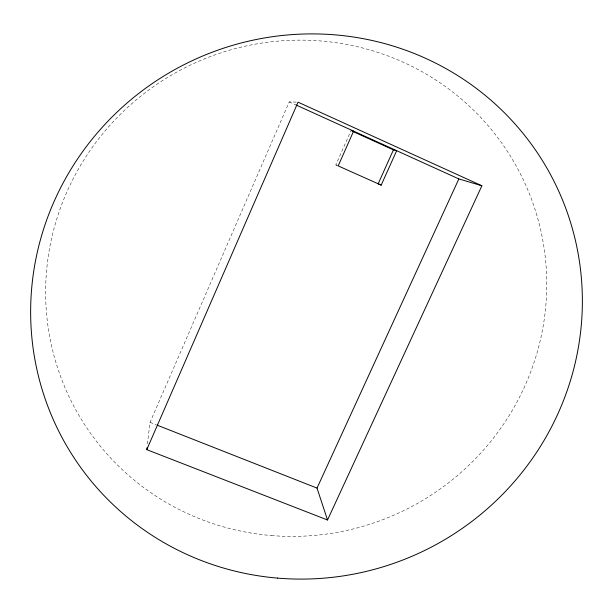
<?xml version="1.0" encoding="UTF-8"?>
<svg xmlns="http://www.w3.org/2000/svg" width="613" height="613" viewBox="0 0 613 613"><rect width="100%" height="100%" fill="white"/><g stroke="black" fill="none" stroke-linecap="round" stroke-linejoin="round"><path stroke-width="0.46" stroke-dasharray="3.06 2.3" d="M147.442 443.996L150.039 422.357L289.229 101.888L296.286 102.118M337.158 165.433L335.847 164.843L351.019 130.623M150.039 422.357L156.261 424.801M335.847 164.843L337.579 165.617M289.229 101.888L296.186 105.053M271.39 535.547A251.698 246.978 -29.5 0 0 524.521 182.421A251.698 246.978 -29.5 0 0 92.663 146.836A251.698 246.978 -29.5 0 0 271.39 535.547"/><path stroke-width="0.92" d="M146.768 449.643L298.048 102.179L481.887 185.777L327.518 519.993L146.768 449.643L146.99 447.758M352.743 131.404L393.423 149.871L396.672 150.691L381.179 185.134L338.192 165.901L353.609 131.128L352.789 130.967M393.423 149.871L378.183 183.785L381.179 185.134M327.518 519.993L317.021 488.094L458.853 178.927L481.887 185.777M351.494 130.715L352.299 130.876M157.15 425.154L317.021 488.094M296.186 105.053L458.853 178.927M277.436 578.097A277.382 271.046 -29.5 0 0 558.619 190.934A277.382 271.046 -29.5 0 0 83.475 150.469A277.382 271.046 -29.5 0 0 277.436 578.097"/></g></svg>
